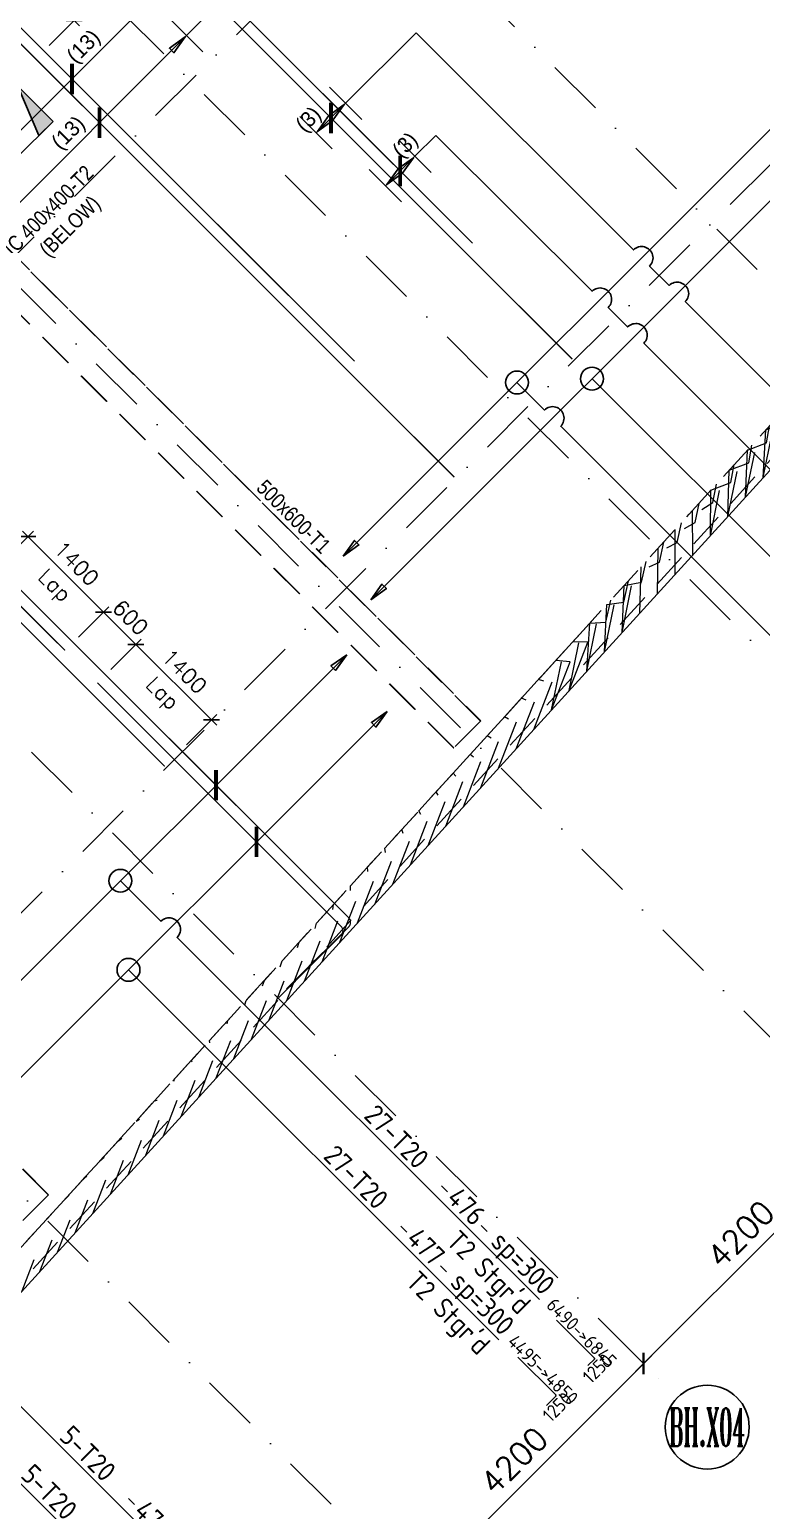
# Model space of a CAD drawing. Extents: x 660761725 to 1323371458, y 2734871439 to 5470067957.
# Drawn here: x 661759418 to 661769008, y 2735024123 to 2735043546 of the extents above; entities that cross this region are included whole.
import ezdxf
from ezdxf.enums import TextEntityAlignment as Align

# ---------------------------------------------------------------- set-up
doc = ezdxf.new("R2010")
doc.units = 0
for name, pattern in [('AXES', [1.95, 1.2, -0.25, 0.25, -0.25]), ('Hidden', [714.375, 476.25, -238.125]), ('sbp_axis_short', [10, 5, -2.5, 0, -2.5])]:
    doc.linetypes.add(name, pattern=pattern)
doc.layers.add('A-DETL', color=5, linetype='Continuous', lineweight=9, true_color=0x0000ff)
for name, color, linetype, lineweight in [('A-FLOR-PATT', 7, 'Continuous', 15), ('A-ROOF', 7, 'Continuous', 15), ('S-BEAM-IDEN', 2, 'Continuous', 9), ('S-COLS-IDEN', 7, 'Continuous', 9), ('S-GRID', 7, 'Continuous', 9), ('S-GRID-IDEN', 7, 'Continuous', 13)]:
    doc.layers.add(name, color=color, linetype=linetype, lineweight=lineweight)
for name, color, linetype in [('S-AXIS', 20, 'AXES'), ('S-DIMO', 100, 'Continuous'), ('S-RBAR-T16', 201, 'Continuous'), ('S-RBAR-T20', 10, 'Continuous'), ('S-RDIMO', 8, 'Continuous'), ('S-RSYMB', 7, 'Continuous'), ('S-SCEL-INDT', 222, 'Continuous'), ('S-SIMPLETEXT', 7, 'Continuous')]:
    doc.layers.add(name, color=color, linetype=linetype)
doc.styles.add('Arial Narrow_1', font='ARIALN.TTF', dxfattribs={"height": 199.9999999999998})
doc.styles.add('ARMACAD', font='isocp.shx')
doc.styles.add('ROMANS', font='romans.shx')
doc.styles.add('ROMANT', font='romant')
doc.dimstyles.new('S-DIMI-100', dxfattribs={"dimscale": 100, "dimtxt": 2, "dimasz": 1.5, "dimexe": 1, "dimexo": 1, "dimgap": 1, "dimtad": 1, "dimdec": 0, "dimzin": 12, "dimdsep": 46, "dimtxsty": 'ROMANS', "dimblk": 'ARCHTICK', "dimcen": 0.09, "dimdle": 1, "dimclrd": 8, "dimclre": 8, "dimclrt": 4, "dimadec": 0, "dimazin": 3, "dimtfac": 1, "dimtdec": 0, "dimtix": 1, "dimtmove": 1, "dimatfit": 3, "dimtolj": 1, "dimtzin": 0, "dimarcsym": 0})
doc.dimstyles.new('S-DIMO-100', dxfattribs={"dimscale": 100, "dimtxt": 3, "dimasz": 2, "dimexe": 1.5, "dimexo": 1.5, "dimgap": 1.5, "dimtad": 1, "dimdec": 0, "dimzin": 12, "dimdsep": 46, "dimtxsty": 'ROMANS', "dimblk": 'ARCHTICK', "dimcen": 0.09, "dimdle": 1.5, "dimclrd": 8, "dimclre": 8, "dimclrt": 4, "dimadec": 0, "dimazin": 3, "dimtfac": 1, "dimtdec": 0, "dimtix": 1, "dimtmove": 1, "dimatfit": 3, "dimfxl": 1, "dimtolj": 1, "dimtzin": 0, "dimarcsym": 0})
pattern_1 = [(74.99999999999999, (0, 0), (-153.3407249233896, 41.08752341002518), [])]

# ---------------------------------------------------------------- blocks, each defined once
blk = doc.blocks.new('_ARCHTICK')
at = {"color": 0, "linetype": 'ByBlock', "const_width": 0.15}
blk.add_lwpolyline([(-0.5, -0.5), (0.5, 0.5)], dxfattribs=at)
blk = doc.blocks.new('*D111')
at = {"layer": 'S-DIMO', "color": 8, "lineweight": -2, "transparency": 16777216}
for p, q in [((662656581.2752955, 2734525429.642169), (662653399.3685427, 2734522247.587895)), ((662656468.8104615, 2734525329.974672), (662656369.1432611, 2734525429.637252)), ((662653498.9619807, 2734522360.126192), (662653399.3636252, 2734522459.71993))]:
    blk.add_line(p, q, dxfattribs=at)
at = {"layer": 'S-DIMO', "color": 8, "lineweight": -2, "transparency": 16777216, "xscale": 200, "yscale": 200, "zscale": 200}
for p, rotation in [((662656475.2117369, 2734525323.573694), 45.00132815847456), ((662653505.432101, 2734522353.656371), 225.0013281584746)]:
    blk.add_blockref('_ARCHTICK', p, dxfattribs=dict(at, rotation=rotation))
at = {"layer": 'S-DIMO', "color": 4, "transparency": 16777216, "insert": (662654778.1849672, 2734524050.74215), "char_height": 300, "width": 199.5440968434552, "attachment_point": 5, "rotation": 45.00132815847457, "style": 'ROMANS'}
blk.add_mtext('\\A1;4200', dxfattribs=at)
blk = doc.blocks.new('*D112')
at = {"layer": 'S-DIMO', "color": 8, "lineweight": -2, "transparency": 16777216}
for p, q in [((662653611.4952661, 2734522459.725241), (662650429.5885128, 2734519277.670966)), ((662653498.9619807, 2734522360.126192), (662653399.3632317, 2734522459.720323)), ((662650529.1134998, 2734519390.27771), (662650429.5835955, 2734519489.803))]:
    blk.add_line(p, q, dxfattribs=at)
at = {"layer": 'S-DIMO', "color": 8, "lineweight": -2, "transparency": 16777216, "xscale": 200, "yscale": 200, "zscale": 200}
for p, rotation in [((662653505.4317075, 2734522353.656765), 45.00132815847456), ((662650535.6520714, 2734519383.739442), 225.0013281584746)]:
    blk.add_blockref('_ARCHTICK', p, dxfattribs=dict(at, rotation=rotation))
at = {"layer": 'S-DIMO', "color": 4, "transparency": 16777216, "insert": (662651808.4049373, 2734521080.825221), "char_height": 300, "width": 199.5440968434552, "attachment_point": 5, "rotation": 45.00132815847457, "style": 'ROMANS'}
blk.add_mtext('\\A1;4200', dxfattribs=at)
blk = doc.blocks.new('*U1142')
at = {"layer": 'S-AXIS', "color": 3, "linetype": 'Continuous'}
blk.add_circle((0, 5.5), 5.5, dxfattribs=at)
at = {"layer": 'S-AXIS', "color": 3, "linetype": 'Continuous', "ltscale": 0.5, "style": 'ROMANT', "width": 0.4, "flags": 8}
blk.add_attdef('A', text='', height=5, dxfattribs=at).set_placement((0, 5.5), align=Align.MIDDLE_CENTER)
blk = doc.blocks.new('*U1141')
at = {"layer": 'S-SCEL-INDT'}
blk.add_line((-1.598034076772778e-05, -9.017526509425661), (-4.236298395894313e-05, 0), dxfattribs=at)
blk.add_lwpolyline([(-1.598034251388655e-05, -9.017526509426535), (-2.729673832266011e-05, -5.517526509764139), (8.74998401881464, -9.017498218424205), (-1.598034251388655e-05, -9.017526509426535)], dxfattribs=at)
blk.add_solid([(8.749984018815223, -9.017498218424496), (-1.598034076772778e-05, -9.017526509423043), (4.374978361036412, -7.267512364094754), (-2.729674239717861e-05, -5.517526509763265)], dxfattribs=at)
blk = doc.blocks.new('I am… Limitless.')
at = {"layer": 'S-SCEL-INDT', "xscale": 75.00000000000097, "yscale": 75.00000000000097, "zscale": 75.00000000000097, "rotation": 135.000370696447}
blk.add_blockref('*U1141', (662358077.3189995, 2734538167.911147), dxfattribs=at)
blk = doc.blocks.new('I am… Atomic.')
at = {"layer": 'A-FLOR-PATT', "transparency": 33554600}
h = blk.add_hatch(dxfattribs=at)
h.set_pattern_fill('ANSI31', color=8, scale=50, angle=30, style=0)
h.set_pattern_definition(pattern_1)
edge = h.paths.add_edge_path()
edge.add_line((662389967.6433319, 2734579123.010657), (662390007.8012236, 2734579503.468677))
edge.add_line((662342114.705975, 2734544592.546931), (662390007.8012234, 2734579503.468677))
edge.add_line((662363195.8073889, 2734559608.047176), (662389967.7690635, 2734579123.040917))
edge.add_line((662362417.6524743, 2734559040.823584), (662363719.8899552, 2734559990.06879))
edge.add_line((662346720.4841449, 2734547598.623516), (662362783.6519626, 2734559307.613063))
edge.add_line((662345821.5310795, 2734546943.346041), (662347578.010761, 2734548223.703842))
edge.add_line((662342292.6126368, 2734544370.997322), (662346307.4227723, 2734547297.529027))
edge.add_line((662325865.2845687, 2734528370.671522), (662342114.6925843, 2734544592.5523))
edge.add_line((662340490.7204528, 2734542572.157625), (662342149.9785906, 2734544228.604904))
edge.add_line((662339422.0417168, 2734541505.28928), (662341320.3495216, 2734543400.381265))
edge.add_line((662336597.6306283, 2734538685.662872), (662340136.8031961, 2734542218.839921))
edge.add_line((662332705.8949801, 2734534800.520002), (662336243.7133716, 2734538332.345168))
edge.add_line((662332253.0745114, 2734534348.466631), (662332782.9359009, 2734534877.430412))
edge.add_line((662326312.3910785, 2734528417.846987), (662332351.9776915, 2734534447.202265))
edge.add_line((662325865.2845687, 2734528370.671522), (662326312.3910785, 2734528417.846987))
h = blk.add_hatch(dxfattribs=at)
h.set_pattern_fill('ANSI31', color=8, scale=50, angle=30, style=0)
h.set_pattern_definition(pattern_1)
edge = h.paths.add_edge_path()
edge.add_line((662389967.6433319, 2734579123.010657), (662390007.8012236, 2734579503.468677))
edge.add_line((662390178.8400514, 2734578972.951882), (662393574.2351673, 2734576558.543434))
edge.add_line((662390389.9110394, 2734578822.862847), (662389967.7690635, 2734579123.040917))
edge.add_line((662401600.1085552, 2734571260.373601), (662390007.8012234, 2734579503.468677))
edge.add_line((662401045.2346829, 2734570742.112331), (662400996.5411683, 2734571280.666277))
edge.add_line((662400996.5411683, 2734571280.666277), (662391834.41239, 2734577795.702194))
edge.add_line((662401631.7932035, 2734570909.939), (662401600.1085552, 2734571260.373601))
edge.add_line((662398386.0115408, 2734568087.393885), (662401045.2346829, 2734570742.112331))
edge.add_line((662378065.801715, 2734545768.423274), (662383150.2610395, 2734551353.010825))
edge.add_line((662383150.2610395, 2734551353.010825), (662388234.7203641, 2734556937.598375))
edge.add_line((662388234.7203641, 2734556937.598375), (662393319.1796887, 2734562522.185926))
edge.add_line((662393319.1796887, 2734562522.185926), (662398403.6390133, 2734568106.773477))
edge.add_line((662377177.0145457, 2734544792.211362), (662378389.7704264, 2734546124.258873))
edge.add_line((662345219.5168241, 2734509691.243385), (662350637.7770958, 2734515642.46591))
edge.add_line((662350637.7770958, 2734515642.46591), (662356056.0373675, 2734521593.688435))
edge.add_line((662356056.0373675, 2734521593.688435), (662361474.2976393, 2734527544.91096))
edge.add_line((662361474.2976393, 2734527544.91096), (662366892.5579109, 2734533496.133485))
edge.add_line((662366892.5579109, 2734533496.133485), (662372310.8181826, 2734539447.35601))
edge.add_line((662372310.8181826, 2734539447.35601), (662377729.0784543, 2734545398.578536))
edge.add_line((662345267.5598451, 2734509156.384884), (662400082.3408674, 2734569362.972085))
edge.add_line((662401418.6805061, 2734570690.601139), (662400941.3227103, 2734570214.051982))
edge.add_line((662400082.3408674, 2734569362.972085), (662401631.7932035, 2734570909.939))
h = blk.add_hatch(dxfattribs=at)
h.set_pattern_fill('ANSI31', color=8, scale=50, angle=30, style=0)
h.set_pattern_definition(pattern_1)
edge = h.paths.add_edge_path()
edge.add_line((662345468.2720397, 2734510142.524049), (662345661.1307589, 2734509588.669044))
edge.add_line((662345219.5168241, 2734509691.243385), (662350637.7770958, 2734515642.46591))
edge.add_line((662350637.7770958, 2734515642.46591), (662356056.0373675, 2734521593.688435))
edge.add_line((662356056.0373675, 2734521593.688435), (662361474.2976393, 2734527544.91096))
edge.add_line((662361474.2976393, 2734527544.91096), (662366892.5579109, 2734533496.133485))
edge.add_line((662366892.5579109, 2734533496.133485), (662372310.8181826, 2734539447.35601))
edge.add_line((662372310.8181826, 2734539447.35601), (662377729.0784543, 2734545398.578536))
edge.add_line((662345267.5598451, 2734509156.384884), (662400082.3408674, 2734569362.972085))
at = {"layer": 'A-DETL', "color": 8, "linetype": 'Hidden', "lineweight": 9}
for p, q in [((662399013.4511831, 2734568320.204953), (662345232.817815, 2734509249.488402)), ((662364156.989607, 2734530781.92594), (662352854.1594731, 2734542085.231205)), ((662352856.9098378, 2734542087.986068), (662364159.7371086, 2734530784.677935)), ((662363803.4928061, 2734530428.444213), (662357906.7160728, 2734536325.468826)), ((662357915.4686385, 2734536321.962039), (662363806.1121893, 2734530431.06788)), ((662358491.0865248, 2734524566.285238), (662352316.6565512, 2734530740.721336)), ((662358493.8343017, 2734524569.031452), (662352325.820084, 2734530737.049892)), ((662364159.7371086, 2734530784.677935), (662363806.1121893, 2734530431.06788)), ((662364156.989607, 2734530781.92594), (662364159.7371086, 2734530784.677935)), ((662363806.1121893, 2734530431.06788), (662363803.4928061, 2734530428.444213)), ((662363804.2896813, 2734530429.241055), (662363806.0797445, 2734530431.031041)), ((662358493.8343017, 2734524569.031452), (662358140.2166456, 2734524215.414147)), ((662358491.0865248, 2734524566.285238), (662358493.8343017, 2734524569.031452))]:
    blk.add_line(p, q, dxfattribs=at)
at = {"layer": 'A-DETL', "color": 8, "linetype": 'Hidden', "lineweight": 9, "flags": 128}
blk.add_lwpolyline([(662345219.5168241, 2734509691.243385), (662350637.7770958, 2734515642.46591), (662356056.0373675, 2734521593.688435), (662361474.2976393, 2734527544.91096), (662366892.5579109, 2734533496.133485), (662372310.8181826, 2734539447.35601), (662377729.0784543, 2734545398.578536)], dxfattribs=at)
at = {"layer": 'A-ROOF', "color": 8, "lineweight": 13}
blk.add_line((662345267.5598451, 2734509156.384884), (662400082.3408674, 2734569362.972085), dxfattribs=at)
at = {"layer": 'S-BEAM-IDEN', "color": 8, "insert": (662361347.7209812, 2734533966.641987), "char_height": 199.9999999999998, "width": 1539.239999999998, "attachment_point": 1, "rotation": 314.9987998853191, "style": 'Arial Narrow_1'}
blk.add_mtext('500x600-T1', dxfattribs=at)
at = {"layer": 'S-COLS-IDEN', "color": 8, "char_height": 199.9999999999998, "attachment_point": 1, "rotation": 44.99999999999995, "style": 'Arial Narrow_1'}
for s, insert, width in [('C 400x400-T2', (662357935.0523623, 2734537062.748274), 1819.830624999998), ('(BELOW)', (662358356.001868, 2734536997.26724), 1218.564999999999)]:
    blk.add_mtext(s, dxfattribs=dict(at, insert=insert, width=width))
blk = doc.blocks.new('*D347')
at = {"layer": 'S-RBAR-T16', "color": 8, "lineweight": -2, "transparency": 16777216}
for p, q in [((661760483.7027009, 2735035154.433356), (661760881.501312, 2735035552.231699)), ((661761871.4504969, 2735034420.860443), (661760740.0799558, 2735035552.231747)), ((661761473.6522675, 2735034164.48379), (661761871.4505446, 2735034562.281799))]:
    blk.add_line(p, q, dxfattribs=at)
at = {"layer": 'S-RBAR-T16', "color": 8, "lineweight": -2, "transparency": 16777216, "xscale": 150, "yscale": 150, "zscale": 150}
for p, rotation in [((661760810.7906101, 2735035481.521045), 134.9999806816024), ((661761800.7398427, 2735034491.571145), 314.9999806816024)]:
    blk.add_blockref('_ARCHTICK', p, dxfattribs=dict(at, rotation=rotation))
at = {"layer": 'S-RBAR-T16', "color": 4, "transparency": 16777216, "char_height": 200, "attachment_point": 5, "rotation": 314.99998068160244, "style": 'ROMANS'}
for s, insert in [('\\A1;1400', (661761447.1866302, 2735035127.967403)), ('\\A1;Lap', (661761140.7735884, 2735034821.554568))]:
    blk.add_mtext(s, dxfattribs=dict(at, insert=insert))
blk = doc.blocks.new('*D348')
at = {"layer": 'S-RBAR-T16', "color": 8, "lineweight": -2, "transparency": 16777216}
for p, q in [((661759069.4892173, 2735036568.646852), (661759467.287883, 2735036966.44525)), ((661760457.2369232, 2735035835.074138), (661759325.8665268, 2735036966.445298)), ((661760059.4386318, 2735035578.697423), (661760457.2369709, 2735035976.495494))]:
    blk.add_line(p, q, dxfattribs=at)
at = {"layer": 'S-RBAR-T16', "color": 8, "lineweight": -2, "transparency": 16777216, "xscale": 150, "yscale": 150, "zscale": 150}
for p, rotation in [((661759396.5771811, 2735036895.734596), 134.9999806816024), ((661760386.526269, 2735035905.78484), 314.9999806816024)]:
    blk.add_blockref('_ARCHTICK', p, dxfattribs=dict(at, rotation=rotation))
at = {"layer": 'S-RBAR-T16', "color": 4, "transparency": 16777216, "char_height": 200, "attachment_point": 5, "rotation": 314.99998068160244, "style": 'ROMANS'}
for s, insert in [('\\A1;1400', (661760032.9731288, 2735036542.181026)), ('\\A1;Lap', (661759726.560087, 2735036235.768191))]:
    blk.add_mtext(s, dxfattribs=dict(at, insert=insert))
blk = doc.blocks.new('*D349')
at = {"layer": 'S-RBAR-T16', "color": 8, "lineweight": -2, "transparency": 16777216}
for p, q in [((661760059.4386318, 2735035578.697423), (661760457.2372427, 2735035976.495766)), ((661760386.5265408, 2735035905.785112), (661760280.4605594, 2735036011.851165)), ((661760810.7904661, 2735035481.520901), (661760386.5265408, 2735035905.785112)), ((661760483.7027009, 2735035154.433356), (661760881.501168, 2735035552.231555)), ((661760810.7904661, 2735035481.520901), (661760916.8564476, 2735035375.454848))]:
    blk.add_line(p, q, dxfattribs=at)
at = {"layer": 'S-RBAR-T16', "color": 8, "lineweight": -2, "transparency": 16777216, "xscale": 150, "yscale": 150, "zscale": 150}
for p, rotation in [((661760386.5265408, 2735035905.785112), 314.9999806816024), ((661760810.7904661, 2735035481.520901), 134.9999806816024)]:
    blk.add_blockref('_ARCHTICK', p, dxfattribs=dict(at, rotation=rotation))
at = {"layer": 'S-RBAR-T16', "color": 4, "transparency": 16777216, "insert": (661760740.0799073, 2735035835.074315), "char_height": 200, "attachment_point": 5, "rotation": 314.99998068160244, "style": 'ROMANS'}
blk.add_mtext('\\A1;600', dxfattribs=at)
blk = doc.blocks.new('*D365')
at = {"layer": 'S-RBAR-T16', "color": 8, "lineweight": -2, "transparency": 16777216}
for p, q in [((661758685.8578156, 2735044328.085843), (661759083.6564258, 2735044725.884185)), ((661760073.6056108, 2735043594.512928), (661758942.2350696, 2735044725.884233)), ((661759675.8073823, 2735043338.136277), (661760073.6056585, 2735043735.934285))]:
    blk.add_line(p, q, dxfattribs=at)
at = {"layer": 'S-RBAR-T16', "color": 8, "lineweight": -2, "transparency": 16777216, "xscale": 150, "yscale": 150, "zscale": 150}
for p, rotation in [((661759012.9457239, 2735044655.173531), 134.9999806816024), ((661760002.8949566, 2735043665.22363), 314.9999806816024)]:
    blk.add_blockref('_ARCHTICK', p, dxfattribs=dict(at, rotation=rotation))
at = {"layer": 'S-RBAR-T16', "color": 4, "transparency": 16777216, "char_height": 200, "attachment_point": 5, "rotation": 314.99998068160244, "style": 'ROMANS'}
for s, insert in [('\\A1;1400', (661759649.3417441, 2735044301.619889)), ('\\A1;Lap', (661759342.9287022, 2735043995.207054))]:
    blk.add_mtext(s, dxfattribs=dict(at, insert=insert))
blk = doc.blocks.new('cadf_04')
at = {"color": 8, "const_width": 0.5000000000000002}
blk.add_lwpolyline([(1.414213560521603, 1.414213564246893), (-1.414213556796312, -1.414213556796312)], dxfattribs=at)
blk = doc.blocks.new('CADF_02')
at = {"color": 0}
blk.add_lwpolyline([(0, 0), (2.5, -0.4166666679084301), (2.5, 0.4166666679084301)], close=True, dxfattribs=at)
blk = doc.blocks.new('cadf_03')
at = {"color": 8}
blk.add_lwpolyline([(-3.725290298461914e-09, 2.99999999627471), (3.725290298461914e-09, -3.000000007450581)], dxfattribs=at)
blk.add_blockref('CADF_02', (0.2513523101806641, 0), dxfattribs=at)
blk = doc.blocks.new('cadf_10')
at = {"color": 1}
for p, q in [((-4.158496580606208, 1.201089783226742), (-5.644468778018359, 1.201089783226742)), ((4.158496580606207, 1.201089783226742), (5.644468778018359, 1.201089783226742))]:
    blk.add_line(p, q, dxfattribs=at)
at = {"style": 'ARMACAD'}
for tag, p in [('$COM1', (-10.93526643674234, 2.542619974829577)), ('$COM2', (-9.757982686735758, -5.302973364669228))]:
    blk.add_attdef(tag, text='', height=3.5, dxfattribs=at).set_placement(p, align=Align.BOTTOM_RIGHT)
at = {"color": 1, "style": 'ARMACAD'}
blk.add_attdef('$NUM', text='', height=3.5, dxfattribs=at).set_placement((0, 0), align=Align.CENTER)
blk = doc.blocks.new('*U649', base_point=(661763910.83047, 2735024417.443757))
at = {"layer": 'S-RSYMB'}
blk.add_lwpolyline([(661763667.5266342, 2735024714.946781), (661764164.8775047, 2735024217.605295, -0.4142135623730951), (661764164.8776249, 2735024204.814457), (661764080.0054957, 2735024119.940733)], format="xyb", dxfattribs=at)
at = {"layer": 'S-RSYMB', "style": 'ARMACAD'}
for tag, rotation, p in [('D0', 315.0005405708221, (661763997.5185821, 2735024547.594085)), ('D1', 45.00053817136259, (661764203.7596039, 2735024081.061079))]:
    blk.add_attdef(tag, text='', height=180, rotation=rotation, dxfattribs=at).set_placement(p, align=Align.MIDDLE_CENTER)
blk = doc.blocks.new('*U650', base_point=(661769153.951527, 2735029660.564507))
at = {"layer": 'S-RSYMB'}
blk.add_lwpolyline([(661768929.4090472, 2735029977.836782), (661769425.657494, 2735029481.599242, -0.4142135623730951), (661769425.657693, 2735029463.485621), (661769305.4671462, 2735029343.292232)], format="xyb", dxfattribs=at)
at = {"layer": 'S-RSYMB', "style": 'ARMACAD'}
for tag, rotation, p in [('D0', 315.0006296482926, (661769258.8496568, 2735029811.036185)), ('D1', 45.00067736663079, (661769446.8806609, 2735029322.072608))]:
    blk.add_attdef(tag, text='', height=180, rotation=rotation, dxfattribs=at).set_placement(p, align=Align.MIDDLE_CENTER)
blk = doc.blocks.new('I am… All Range.')
at = {"layer": 'S-GRID', "color": 8, "linetype": 'sbp_axis_short', "lineweight": 13, "ltscale": 150}
for p, q in [((662622712.44625, 2734514326.959595), (662688816.0170653, 2734580430.53041)), ((662627061.1529542, 2734509978.252891), (662693164.7237693, 2734576081.823706)), ((662633250.0153042, 2734558448.266124), (662661869.4970862, 2734529828.784341)), ((662630775.1415697, 2734555973.392389), (662659394.7554803, 2734527353.778479)), ((662628300.2678357, 2734553498.518655), (662656919.881746, 2734524878.904745)), ((662625330.4193549, 2734550528.670175), (662653950.0332651, 2734521909.056264)), ((662622360.5708737, 2734547558.821693), (662650980.3147497, 2734518939.077817))]:
    blk.add_line(p, q, dxfattribs=at)
at = {"layer": 'S-GRID-IDEN', "color": 9}
ref = blk.add_blockref('*U1142', (662654338.9498533, 2734520970.155394), dxfattribs=dict(at, xscale=100.0000000000075, yscale=100, zscale=100.0000000000028, rotation=359.9999999381469))
ref.add_attrib('A', 'BH.X04', dxfattribs={"layer": 'S-AXIS', "color": 3, "linetype": 'Continuous', "ltscale": 0.5, "height": 499.9999999999999, "rotation": 359.9999999381469, "style": 'ROMANT', "width": 0.4000000000000299}).set_placement((662654338.9498539, 2734521520.155393), align=Align.MIDDLE_CENTER)
at = {"layer": 'S-DIMO', "color": 3}
for base, p1, p2, picture, middle in [((662653505.432101, 2734522353.656371), (662656574.8789375, 2734525223.911114), (662653605.0304564, 2734522254.062633), '*D111', (662654778.1849672, 2734524050.74215)), ((662650535.6520714, 2734519383.739442), (662653605.0304564, 2734522254.062633), (662650635.1819755, 2734519284.214152), '*D112', (662651808.4049373, 2734521080.825221))]:
    dim = blk.add_linear_dim(base=base, p1=p1, p2=p2, angle=45.00132815847456, dimstyle='S-DIMO-100', dxfattribs=at)
    dim.commit()
    dim.dimension.update_dxf_attribs({"geometry": picture, "text_midpoint": middle})

msp = doc.modelspace()

# ---------------------------------------------------------------- linework, layer by layer
at = {"layer": 'S-RBAR-T20', "linetype": 'Hidden', "const_width": 16}
for points in [[(661759401.3491819, 2735046131.931201), (661758976.0303301, 2735046557.261806, -0.4142135623730951), (661758976.0320252, 2735046679.944833), (661759070.0785265, 2735046773.988736, -0.4142135623730951), (661759192.7615533, 2735046773.987041), (661765223.2727351, 2735040743.303227)], [(661759295.3482358, 2735046025.930253), (661758870.029384, 2735046451.260859, -0.4142135623730951), (661758870.0310792, 2735046573.943886), (661758964.0775805, 2735046667.987788, -0.4142135623730951), (661759086.7606068, 2735046667.986094), (661766531.4670478, 2735039223.06794)], [(661758998.4380229, 2735036498.2523), (661763598.3030572, 2735031898.474072, -0.4142135623730951), (661763598.3042148, 2735031775.791046), (661762784.0784394, 2735030961.549904)], [(661760306.6431158, 2735034978.028083), (661763497.2549044, 2735031787.48642, -0.4142135623730951), (661763497.2562526, 2735031664.803393), (661762683.0317422, 2735030850.560987)]]:
    msp.add_lwpolyline(points, format="xyb", dxfattribs=at)
for points in [[(661757200.6957234, 2735045671.672135), (661763676.093223, 2735039196.089709)], [(661758508.889891, 2735044151.436994), (661764984.2875354, 2735037675.854422)], [(661753406.9009334, 2735041877.793962), (661759882.2984325, 2735035402.211535)], [(661754715.0951009, 2735040357.55882), (661761190.4927453, 2735033881.976248)]]:
    msp.add_lwpolyline(points, dxfattribs=at)
at = {"layer": 'S-RDIMO'}
for p, q in [((661793523.2516251, 2735066636.397686), (661763526.6472238, 2735036639.795043)), ((661793884.178321, 2735066063.315761), (661763887.9654955, 2735036066.443646)), ((661762285.5222929, 2735044278.724865), (661761474.464799, 2735043467.690533)), ((661761113.84684, 2735044040.322405), (661758619.9066896, 2735041546.453475)), ((661763559.1547035, 2735042580.748406), (661764483.9210055, 2735043505.507391)), ((661761474.464799, 2735043467.690533), (661758980.9520833, 2735040973.394156)), ((661763172.4031119, 2735042193.977852), (661763559.1547037, 2735042580.748406)), ((661764467.7027862, 2735041884.197551), (661764742.9876482, 2735042159.477292)), ((661764080.954124, 2735041497.40451), (661764467.7027862, 2735041884.197551)), ((661766788.8007804, 2735038967.27876), (661772483.3118591, 2735033272.767346)), ((661763573.4015603, 2735035347.076073), (661758224.3174825, 2735029997.891059)), ((661758755.1290523, 2735029255.052182), (661764104.2048067, 2735034604.245504)), ((661760713.8067731, 2735031213.847669), (661765569.0991309, 2735026358.555025))]:
    msp.add_line(p, q, dxfattribs=at)
for points in [[(661764483.9329158, 2735043505.495481), (661767332.0743023, 2735040657.353927, -1), (661767544.2063304, 2735040445.221886), (661767799.3648585, 2735040190.063344, -1), (661768011.4968866, 2735039977.931303), (661773599.9862193, 2735034389.441642)], [(661764743.0157751, 2735042159.449165), (661766788.5925817, 2735040113.872239, -1), (661767000.7246099, 2735039901.740198), (661767255.8891263, 2735039646.575666, -1), (661767468.0211544, 2735039434.443625), (661773056.5044985, 2735033845.959954)], [(661765804.8812183, 2735038918.028904), (661766166.1237566, 2735038556.786345, -1), (661766378.2557847, 2735038344.654304), (661771966.7271204, 2735032756.182639)], [(661760608.1589388, 2735032381.732375), (661761138.8906971, 2735031851.000586, -1), (661761351.0227252, 2735031638.868545), (661766100.2175639, 2735026889.673426)], [(661752905.6135395, 2735031881.034547), (661756663.9714445, 2735028122.676422, -1), (661756876.1034726, 2735027910.544381), (661757252.8717142, 2735027533.776117, -1), (661757465.0037425, 2735027321.644076), (661761998.5957246, 2735022788.051828)], [(661753162.2728002, 2735030611.699344), (661756157.638272, 2735027616.333696, -1), (661756369.7703001, 2735027404.201655), (661756746.5393299, 2735027027.432604, -1), (661756958.671358, 2735026815.300563), (661761492.2577612, 2735022281.713894)]]:
    msp.add_lwpolyline(points, format="xyb", dxfattribs=at)
for centre in [(661765805.2117429, 2735038917.698379), (661766788.8007803, 2735038967.27876), (661760608.1651077, 2735032381.726207), (661760713.8502994, 2735031213.804143)]:
    msp.add_circle(centre, 150.000000263009, dxfattribs=at)

# ---------------------------------------------------------------- block references
at = {"layer": 'S-AXIS'}
for name, p in [('I am… All Range.', (-886040.414914608, 503695.4297404289)), ('I am… Atomic.', (-598829.7953836918, 503695.4297404289)), ('I am… Limitless.', (-598829.7953836918, 503695.4297404289))]:
    msp.add_blockref(name, p, dxfattribs=at)
at = {"layer": 'S-RDIMO'}
for name, p, xscale, yscale, zscale, rotation in [('cadf_03', (661761474.464799, 2735043467.690533), 100, 100, 100, 225.0090020449424), ('cadf_04', (661759973.1548172, 2735042899.133864), 99.99999999999892, 100, 100, 224.9999983192788), ('cadf_03', (661763559.1547035, 2735042580.748406), 100, 100, 100, 224.9999982630177), ('cadf_04', (661760334.0800889, 2735042326.08391), 100.0000000000002, 100.0000000000002, 100.0000000000002, 224.999998319278), ('cadf_03', (661763172.4031119, 2735042193.977852), 100, 100, 100, 44.99999826301768), ('cadf_04', (661763366.9483302, 2735042387.669096), 100.0000000000002, 100.0000000000002, 100.0000000000002, 224.999998319278), ('cadf_03', (661764467.7027862, 2735041884.197551), 100, 100, 100, 224.9999983197772), ('cadf_03', (661764080.954124, 2735041497.40451), 100, 100, 100, 44.99999831977716), ('cadf_04', (661764275.5041176, 2735041691.09098), 100.0000000000002, 100.0000000000002, 100.0000000000002, 224.999998319278), ('CADF_02', (661763526.6472242, 2735036639.795044), 100, 100, 100, 44.99999831981089), ('CADF_02', (661763887.965496, 2735036066.443646), 100, 100, 100, 45.00062964730326), ('CADF_02', (661763573.4015603, 2735035347.076073), 100, 100, 100, 225.0005405711674), ('CADF_02', (661764104.204807, 2735034604.245505), 100, 100, 100, 225.000629648053), ('cadf_04', (661761861.5510716, 2735033635.193282), 100, 100, 100, 225.0005405686209), ('cadf_04', (661762392.3569838, 2735032892.360056), 100, 100, 100, 45.00062964726953)]:
    msp.add_blockref(name, p, dxfattribs=dict(at, xscale=xscale, yscale=yscale, zscale=zscale, rotation=rotation))
at = {"layer": 'S-RSYMB'}
for name, p, values in [('*U649', (661766565.9013307, 2735026320.889463, -1e-08), {'D0': '6490->6845', 'D1': '1250'}), ('*U650', (661766041.2783269, 2735025817.510812, -1e-08), {'D0': '4495->4850', 'D1': '1250'})]:
    msp.add_blockref(name, p, dxfattribs=at).add_auto_attribs(values)
at = {"layer": 'S-SIMPLETEXT'}
ref = msp.add_blockref('cadf_10', (661765050.628327, 2735028018.81224), dxfattribs=dict(at, xscale=74.99999998083516, yscale=75, zscale=75, rotation=314.9999983257133))
ref.add_attrib('$NUM', '476', dxfattribs={"color": 1, "height": 262.5, "rotation": 315, "style": 'ARMACAD', "flags": 2}).set_placement((661765050.628327, 2735028018.81224), align=Align.CENTER)
ref.add_attrib('$COM1', '27-T20         sp=300', dxfattribs={"height": 262.5, "rotation": 315, "style": 'ARMACAD', "flags": 2}).set_placement((661766139.9923216, 2735026929.448181), align=Align.RIGHT)
ref = msp.add_blockref('cadf_10', (661764519.5098938, 2735027487.693839), dxfattribs=dict(at, xscale=74.99999998083516, yscale=75, zscale=75, rotation=314.9999983257133))
ref.add_attrib('$NUM', '477', dxfattribs={"color": 1, "height": 262.5, "rotation": 315, "style": 'ARMACAD', "flags": 2}).set_placement((661764519.5098938, 2735027487.693839), align=Align.CENTER)
ref.add_attrib('$COM1', '27-T20         sp=300', dxfattribs={"height": 262.5, "rotation": 315, "style": 'ARMACAD', "flags": 2}).set_placement((661765608.8738885, 2735026398.32978), align=Align.RIGHT)
ref = msp.add_blockref('cadf_10', (661760949.0064875, 2735023917.190642), dxfattribs=dict(at, xscale=74.99999998083516, yscale=75, zscale=75, rotation=314.9999983257133))
ref.add_attrib('$NUM', '472', dxfattribs={"color": 1, "height": 262.5, "rotation": 315, "style": 'ARMACAD', "flags": 2}).set_placement((661760949.0064875, 2735023917.190642), align=Align.CENTER)
ref.add_attrib('$COM1', '5-T20         sp=300', dxfattribs={"height": 262.5, "rotation": 315, "style": 'ARMACAD', "flags": 2}).set_placement((661762038.3704822, 2735022827.826584), align=Align.RIGHT)
ref = msp.add_blockref('cadf_10', (661760442.6685241, 2735023410.852708), dxfattribs=dict(at, xscale=74.99999998083516, yscale=75, zscale=75, rotation=314.9999983257133))
ref.add_attrib('$NUM', '473', dxfattribs={"color": 1, "height": 262.5, "rotation": 315, "style": 'ARMACAD', "flags": 2}).set_placement((661760442.6685241, 2735023410.852708), align=Align.CENTER)
ref.add_attrib('$COM1', '5-T20         sp=300', dxfattribs={"height": 262.5, "rotation": 315, "style": 'ARMACAD', "flags": 2}).set_placement((661761532.0325189, 2735022321.488649), align=Align.RIGHT)

# ---------------------------------------------------------------- texts
at = {"layer": 'S-RDIMO'}
for s, rotation, p in [('(13)', 44.99918187825917, (661760022.3848618, 2735043090.31738)), ('(3)', 44.9999982694869, (661763023.2723997, 2735042186.285846)), ('(13)', 45.00900204220311, (661759823.2595601, 2735041957.514837)), ('(3)', 44.99999831977721, (661764291.2521325, 2735041849.106901))]:
    msp.add_text(s, height=200, rotation=rotation, dxfattribs=at).set_placement(p)
at = {"layer": 'S-SIMPLETEXT', "style": 'ARMACAD'}
for p in [(661765825.3482487, 2735026671.514768), (661765294.2298155, 2735026140.396367)]:
    msp.add_text("T2 Stgr'd", height=262.4999999999999, rotation=315, dxfattribs=at).set_placement(p, align=Align.RIGHT)

# ---------------------------------------------------------------- dimensions: what is measured, and where the dimension line sits
at = {"layer": 'S-RBAR-T16'}
for base, p1, p2, picture, middle in [((661759012.9457239, 2735044655.173531), (661759605.0966805, 2735043267.425622), (661758615.1471136, 2735044257.375188), '*D365', (661759507.9203402, 2735044160.198581)), ((661759396.5771811, 2735036895.734596), (661759988.7279297, 2735035507.986769), (661758998.7785152, 2735036497.936198), '*D348', (661759891.5517249, 2735036400.759718)), ((661760810.7906101, 2735035481.521045), (661761402.9415658, 2735034093.773136), (661760412.9919988, 2735035083.722702), '*D347', (661761305.7652264, 2735034986.546095))]:
    dim = msp.add_linear_dim(base=base, p1=p1, p2=p2, angle=314.9999806816024, text='<>\\XLap', dimstyle='S-DIMI-100', dxfattribs=at)
    dim.commit()
    dim.dimension.update_dxf_attribs({"geometry": picture, "text_midpoint": middle})
dim = msp.add_linear_dim(base=(661760386.5265408, 2735035905.785112), p1=(661760412.9919988, 2735035083.722702), p2=(661759988.7279297, 2735035507.986769), angle=314.9999806816024, dimstyle='S-DIMI-100', dxfattribs=at)
dim.commit()
dim.dimension.update_dxf_attribs({"geometry": '*D349', "text_midpoint": (661760740.0799073, 2735035835.074315)})

doc.saveas('drawing.dxf')
